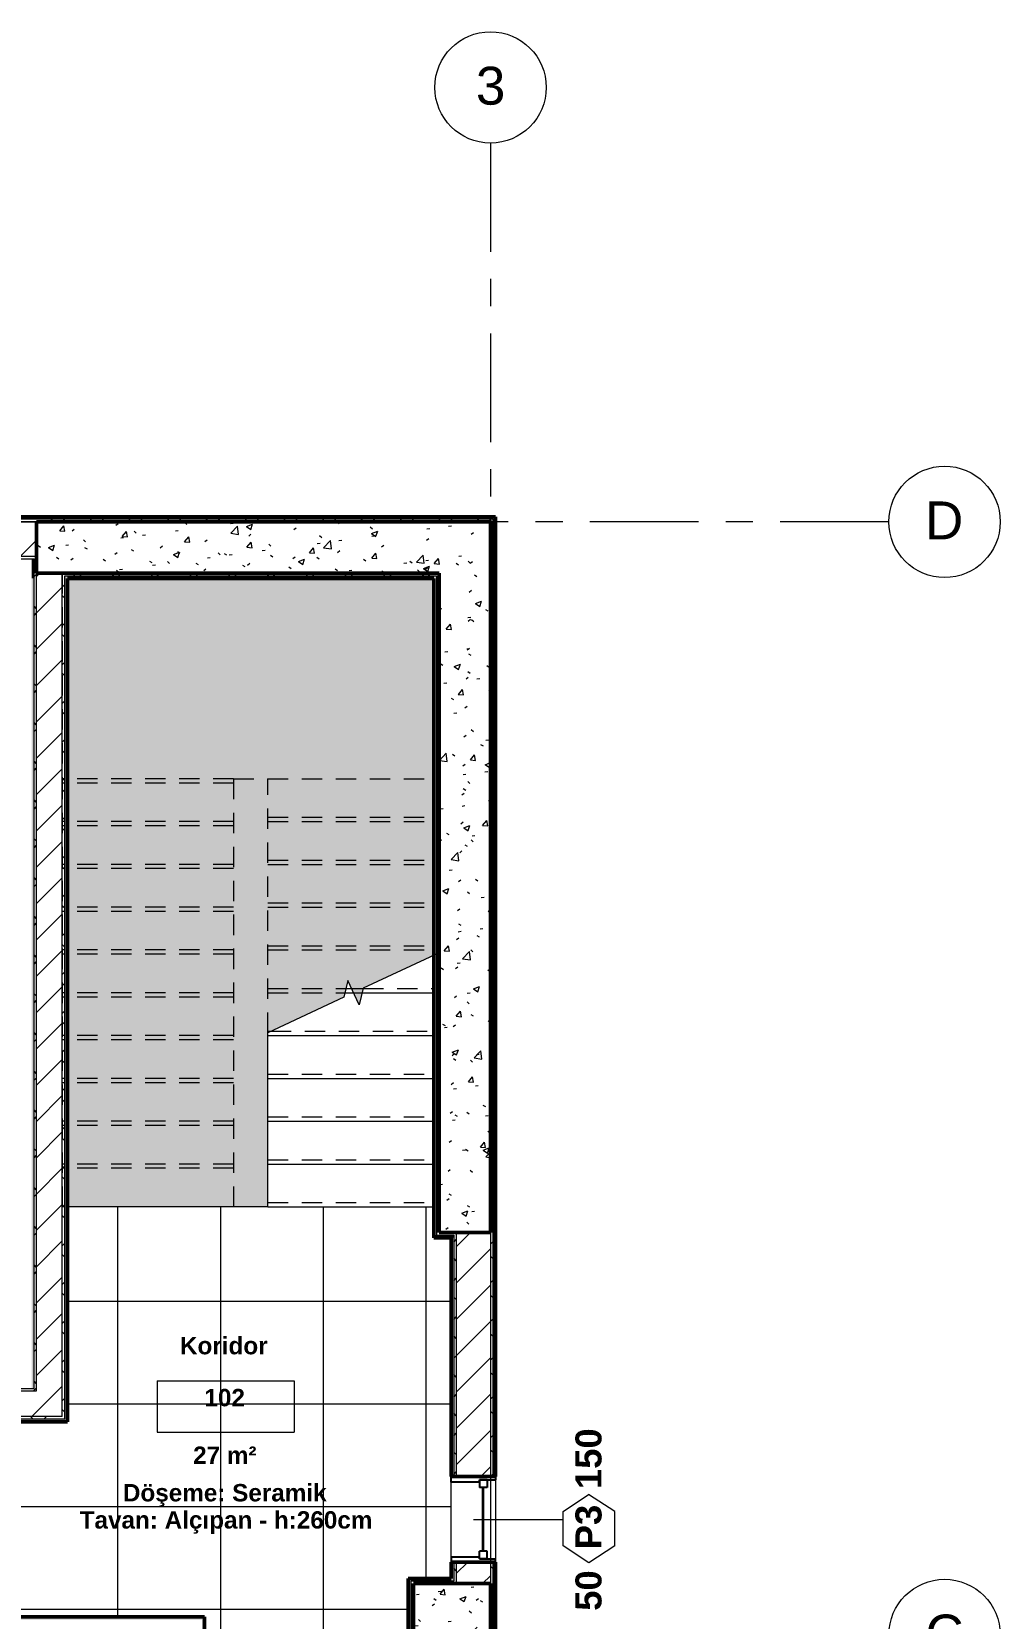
# Model space of a CAD drawing. Header units: centimetres. Extents: x -1798 to 30, y -905 to 1164.
# Drawn here: x -536 to 30, y 238 to 1164 of the extents above; entities that cross this region are included whole.
import ezdxf

# ---------------------------------------------------------------- set-up
doc = ezdxf.new("R2010")
doc.units = ezdxf.units.CM
for name, pattern in [('Grid Line', [2.2225, 1.27, -0.3175, 0.3175, -0.3175]), ('Overhead', [0.396875, 0.238125, -0.15875]), ('Overhead_2_', [0.396875, 0.238125, -0.15875])]:
    doc.linetypes.add(name, pattern=pattern)
for name, color, linetype, lineweight in [('A-AREA-IDEN', 2, 'Continuous', 9), ('A-FLOR', 192, 'Continuous', 18), ('A-FLOR-PATT', 8, 'Continuous', 18), ('A-GLAZ', 151, 'Continuous', 18), ('A-GLAZ-IDEN', 152, 'Continuous', 18), ('A-WALL', 113, 'Continuous', 18), ('A-WALL-PATT', 111, 'Continuous', 50), ('S-COLS', 52, 'Continuous', 18), ('S-GRID', 1, 'Continuous', 9), ('S-GRID-IDEN', 1, 'Continuous', 9), ('S-STRS', 31, 'Continuous', 18), ('S-STRS-MBND', 31, 'Overhead_2_', 18)]:
    doc.layers.add(name, color=color, linetype=linetype, lineweight=lineweight)
doc.styles.add('Arial', font='arial.ttf', dxfattribs={"height": 22.129491})
doc.styles.add('Arial_B', font='arialbd.ttf', dxfattribs={"height": 10.147562})
doc.styles.add('Arial_B_1', font='arialbd.ttf', dxfattribs={"height": 15.221343})
pattern_1 = [(50, (0, 0), (36.4365, -3.1877), [3.81, -41.91]), (355, (0, 0), (-7.0485, 38.2117), [3.048, -33.528]), (100.451, (3.036, -0.266), (29.3886, 35.023), [3.238, -35.618]), (46.184, (0, 10.16), (54.216, -8.4084), [5.715, -62.865]), (96.636, (4.52, 9.46), (47.4805, 49.4854), [4.857, -53.427]), (351.184, (0, 10.16), (47.481, 49.4846), [4.572, -50.292]), (21, (5.08, 7.62), (30.32265, -20.4528), [3.81, -41.91]), (326, (5.08, 7.62), (12.3607, 36.8379), [3.048, -33.528]), (71.451, (7.607, 5.916), (42.6833, 16.3839), [3.238, -35.618]), (37.5, (0, 0), (0.61807, 16.91082), [1.676, -31.445, 1.676, -32.36, -33.655]), (37.5, (0, 0), (0.61807, 16.91082), [-67.158, 1.676, -31.979]), (7.5, (0, 0), (13.36414, 20.03578), [1.676, -17.729, 1.676, -30.683, -12.827]), (7.5, (0, 0), (13.36414, 20.03578), [-51.765, 1.676, -11.151]), (327.5, (-11.328, 0), (27.11816, -1.14606), [1.676, -11.024, 1.676, -37.948, -52.578]), (327.5, (-11.328, 0), (27.11816, -1.14606), [-52.324, 1.676, -50.902]), (317.5, (-16.408, 0), (29.6258, 5.08507), [1.676, -14.834, 1.676, -24.638, -37.338]), (317.5, (-16.408, 0), (29.6258, 5.08507), [-42.824, 1.676, -35.662])]

msp = doc.modelspace()

# ---------------------------------------------------------------- hatches: boundary and pattern name
at = {"layer": 'A-FLOR-PATT', "ltscale": 50}
h = msp.add_hatch(dxfattribs=at)
h.set_pattern_fill('FP_2', color=9, style=0, pattern_type=2)
h.set_pattern_definition([(0, (0, 0), (40.64, 10.16), [1.676, -28.804, 1.676, -28.804, -162.56]), (0, (0, 0), (40.64, 10.16), [-60.96, 1.676, -59.284, 1.676, -28.804, -71.12]), (0, (0, 0), (40.64, 10.16), [-152.4, 1.676, -18.644, 1.676, -49.124]), (120, (15.24, 5.08), (-29.11882, 30.11527), [1.676, -28.804, 1.676, -28.804, -162.56]), (120, (15.24, 5.08), (-29.11882, 30.11527), [-60.96, 1.676, -59.284, 1.676, -28.804, -71.12]), (120, (15.24, 5.08), (-29.11882, 30.11527), [-152.4, 1.676, -18.644, 1.676, -49.124]), (240, (20.32, 25.4), (-11.52118, -40.27527), [1.676, -28.804, 1.676, -28.804, -162.56]), (240, (20.32, 25.4), (-11.52118, -40.27527), [-60.96, 1.676, -59.284, 1.676, -28.804, -71.12]), (240, (20.32, 25.4), (-11.52118, -40.27527), [-152.4, 1.676, -18.644, 1.676, -49.124])])
h.paths.add_polyline_path([(-312.9, -622.17), (-312.9, -577.17), (-267.9, -577.17), (-267.9, -375.17), (-1517.9, -375.17), (-1517.9, -622.17), (-940.4, -622.17), (-940.4, -577.17), (-895.4, -577.17), (-895.4, -622.17)], flags=0)
h.paths.add_polyline_path([(-443.92, 477.83), (-397.9, 477.83), (-397.9, 579.51), (-353.57, 600.19), (-351.21, 609.91), (-344.6, 595.75), (-342.24, 605.47), (-300.9, 624.75), (-300.9, 844.83), (-514.9, 844.83), (-514.9, 477.83)], flags=0)
at = {"layer": 'A-WALL-PATT', "lineweight": 18, "ltscale": 50}
h = msp.add_hatch(color=256, dxfattribs=at)
h.paths.add_polyline_path([(-535.9, 879.33), (-532.9, 879.33), (-532.9, 880.83), (-650.15, 880.83), (-650.15, 879.33), (-569.24, 879.33)], flags=0)
h.paths.add_polyline_path([(-800.15, 879.33), (-800.15, 880.83), (-887.9, 880.83), (-887.9, 879.33), (-819.89, 879.33)], flags=0)
at = {"layer": 'A-WALL-PATT', "lineweight": 5, "ltscale": 50}
for points in [[(-266.4, 879.33), (-264.9, 879.33), (-264.9, 880.83), (-532.9, 880.83), (-532.9, 879.33), (-443.92, 879.33)], [(-264.9, 462.83), (-264.9, 879.33), (-266.4, 879.33), (-266.4, 462.83)], [(-300.9, 844.83), (-300.9, 846.33), (-516.4, 846.33), (-516.4, 844.83), (-443.92, 844.83)], [(-514.9, 352.33), (-514.9, 844.83), (-516.4, 844.83), (-516.4, 352.33)], [(-300.9, 461.33), (-299.4, 461.33), (-299.4, 846.33), (-300.9, 846.33), (-300.9, 462.83)], [(-290.9, 459.83), (-289.4, 459.83), (-289.4, 461.33), (-300.9, 461.33), (-300.9, 459.83)], [(-315.9, 196.33), (-314.4, 196.33), (-314.4, 260.83), (-315.9, 260.83), (-315.9, 197.83)], [(-314.4, 259.33), (-289.4, 259.33), (-289.4, 260.83), (-314.4, 260.83)], [(-264.9, 197.83), (-264.9, 257.83), (-266.4, 257.83), (-266.4, 197.83)]]:
    msp.add_hatch(color=256, dxfattribs=at).paths.add_polyline_path(points, flags=0)
at = {"layer": 'A-WALL-PATT', "lineweight": 18, "ltscale": 50}
h = msp.add_hatch(dxfattribs=at)
h.set_pattern_fill('FP_1', color=253, style=0, pattern_type=2)
h.set_pattern_definition(pattern_1)
h.paths.add_polyline_path([(-532.9, 847.83), (-267.9, 847.83), (-267.9, 877.83), (-532.9, 877.83), (-532.9, 854.78)], flags=0)
for points in [[(-534.4, 844.83), (-534.4, 856.33), (-535.9, 856.33), (-535.9, 844.83)], [(-534.4, 371.83), (-534.4, 844.83), (-535.9, 844.83), (-535.9, 371.83)], [(-892.4, 236.83), (-436.4, 236.83), (-436.4, 238.33), (-892.4, 238.33)]]:
    msp.add_hatch(color=256, dxfattribs=at).paths.add_polyline_path(points, flags=0)
h = msp.add_hatch(dxfattribs=at)
h.set_pattern_fill('FP_1', color=253, style=0, pattern_type=2)
h.set_pattern_definition(pattern_1)
h.paths.add_polyline_path([(-297.9, 462.83), (-267.9, 462.83), (-267.9, 847.83), (-297.9, 847.83), (-297.9, 530.81)], flags=0)
at = {"layer": 'A-WALL-PATT', "lineweight": 5, "ltscale": 50}
h = msp.add_hatch(color=256, dxfattribs=at)
h.paths.add_polyline_path([(-289.4, 260.83), (-289.4, 270.33), (-290.9, 270.33), (-290.9, 260.83)], flags=0)
h.paths.add_polyline_path([(-289.4, 320.33), (-289.4, 459.83), (-290.9, 459.83), (-290.9, 320.33)], flags=0)
at = {"layer": 'A-WALL-PATT', "lineweight": 18, "ltscale": 50}
h = msp.add_hatch(color=256, dxfattribs=at)
h.paths.add_polyline_path([(-264.9, 257.83), (-264.9, 270.33), (-266.4, 270.33), (-266.4, 257.83)], flags=0)
h.paths.add_polyline_path([(-264.9, 320.33), (-264.9, 462.83), (-266.4, 462.83), (-266.4, 320.33)], flags=0)
at = {"layer": 'A-WALL-PATT', "lineweight": 5, "ltscale": 50}
h = msp.add_hatch(color=256, dxfattribs=at)
h.paths.add_polyline_path([(-516.4, 352.33), (-516.4, 353.83), (-542.9, 353.83), (-542.9, 352.33), (-535.9, 352.33)], flags=0)
h.paths.add_polyline_path([(-632.9, 352.33), (-632.9, 353.83), (-935.4, 353.83), (-935.4, 352.33), (-694.56, 352.33)], flags=0)
h.paths.add_polyline_path([(-1015.4, 352.33), (-1015.4, 353.83), (-1150.4, 353.83), (-1150.4, 352.33), (-1070.53, 352.33)], flags=0)
h.paths.add_polyline_path([(-1258.51, 352.33), (-1240.4, 352.33), (-1240.4, 353.83), (-1281.4, 353.83), (-1281.4, 352.33), (-1279.9, 352.33)], flags=0)
at = {"layer": 'A-WALL-PATT', "lineweight": 18, "ltscale": 50}
h = msp.add_hatch(color=256, dxfattribs=at)
h.paths.add_polyline_path([(-436.4, -105.17), (-434.9, -105.17), (-434.9, -77.17), (-436.4, -77.17), (-436.4, -103.67)], flags=0)
h.paths.add_polyline_path([(-436.4, 52.83), (-434.9, 52.83), (-434.9, 238.33), (-436.4, 238.33), (-436.4, 142.05)], flags=0)
at = {"layer": 'S-COLS', "ltscale": 50}
h = msp.add_hatch(dxfattribs=at)
h.set_pattern_fill('FP_1', color=256, style=0, pattern_type=2)
h.set_pattern_definition(pattern_1)
h.paths.add_polyline_path([(-312.9, 197.83), (-267.9, 197.83), (-267.9, 257.83), (-312.9, 257.83), (-312.9, 206.84)], flags=0)

# ---------------------------------------------------------------- linework, layer by layer
at = {"layer": 'A-AREA-IDEN', "ltscale": 50}
for p, q in [((-462.48, 376.21), (-462.48, 346.21)), ((-462.48, 376.21), (-382.48, 376.21)), ((-382.48, 376.21), (-382.48, 346.21)), ((-462.48, 346.21), (-382.48, 346.21))]:
    msp.add_line(p, q, dxfattribs=at)
at = {"layer": 'A-FLOR', "ltscale": 50}
msp.add_line((-397.9, 477.83), (-514.9, 477.83), dxfattribs=at)
at = {"layer": 'A-FLOR-PATT', "linetype": 'Continuous', "ltscale": 50}
for p, q in [((-485.4, 238.33), (-485.4, 477.83)), ((-425.4, -352.17), (-425.4, 477.83)), ((-365.4, -352.17), (-365.4, 477.83)), ((-305.4, 260.83), (-305.4, 477.83)), ((-514.9, 422.83), (-290.9, 422.83)), ((-514.9, 362.83), (-290.9, 362.83)), ((-1279.9, 302.83), (-290.9, 302.83)), ((-892.4, 242.83), (-315.9, 242.83))]:
    msp.add_line(p, q, dxfattribs=at)
at = {"layer": 'A-GLAZ', "lineweight": 25, "ltscale": 50}
for p, q in [((-290.9, 317.15), (-290.9, 320.33)), ((-274.35, 317.15), (-290.9, 317.15)), ((-274.35, 318.42), (-274.35, 313.98)), ((-269.9, 318.42), (-274.35, 318.42)), ((-274.35, 318.42), (-264.9, 318.42)), ((-274.35, 317.15), (-274.35, 318.42)), ((-269.9, 318.42), (-269.9, 313.98)), ((-264.9, 320.33), (-264.9, 318.42)), ((-269.9, 313.98), (-274.35, 313.98)), ((-290.9, 273.5), (-290.9, 270.33)), ((-290.9, 273.5), (-274.35, 273.5)), ((-269.9, 276.68), (-274.35, 276.68)), ((-274.35, 272.23), (-274.35, 276.68)), ((-274.35, 272.23), (-274.35, 273.5)), ((-269.9, 272.23), (-274.35, 272.23)), ((-274.35, 272.23), (-264.9, 272.23)), ((-269.9, 272.23), (-269.9, 276.68)), ((-264.9, 270.33), (-264.9, 272.23))]:
    msp.add_line(p, q, dxfattribs=at)
at = {"layer": 'A-GLAZ', "lineweight": 35, "ltscale": 50}
msp.add_line((-272.13, 276.68), (-272.13, 313.98), dxfattribs=at)
at = {"layer": 'A-GLAZ-IDEN', "ltscale": 50}
for p, q in [((-225.4, 299.9), (-210.65, 309.9)), ((-195.4, 299.9), (-210.65, 309.9)), ((-225.4, 279.9), (-225.4, 299.9)), ((-195.4, 279.9), (-195.4, 299.9)), ((-277.9, 295.33), (-225.4, 295.33)), ((-210.4, 269.9), (-225.4, 279.9)), ((-195.4, 279.9), (-210.4, 269.9))]:
    msp.add_line(p, q, dxfattribs=at)
at = {"layer": 'A-WALL', "lineweight": 50, "ltscale": 50}
for p, q in [((-264.9, 880.83), (-650.15, 880.83)), ((-264.9, 320.33), (-264.9, 880.83)), ((-532.9, 877.83), (-267.9, 877.83)), ((-532.9, 847.83), (-532.9, 877.83)), ((-267.9, 877.83), (-267.9, 462.83)), ((-297.9, 847.83), (-532.9, 847.83)), ((-514.9, 352.33), (-514.9, 844.83)), ((-514.9, 844.83), (-300.9, 844.83)), ((-300.9, 844.83), (-300.9, 459.83)), ((-297.9, 462.83), (-297.9, 847.83)), ((-300.9, 459.83), (-290.9, 459.83)), ((-267.9, 462.83), (-297.9, 462.83)), ((-290.9, 459.83), (-290.9, 320.33)), ((-542.9, 352.33), (-514.9, 352.33)), ((-290.9, 320.33), (-264.9, 320.33)), ((-264.9, 270.33), (-290.9, 270.33)), ((-290.9, 270.33), (-290.9, 260.83)), ((-264.9, 147.83), (-264.9, 270.33)), ((-315.9, 260.83), (-315.9, 194.83)), ((-290.9, 260.83), (-315.9, 260.83)), ((-312.9, 197.83), (-312.9, 257.83)), ((-312.9, 257.83), (-267.9, 257.83)), ((-267.9, 257.83), (-267.9, 197.83)), ((-434.9, 238.33), (-892.4, 238.33)), ((-434.9, 52.83), (-434.9, 238.33))]:
    msp.add_line(p, q, dxfattribs=at)
at = {"layer": 'A-WALL', "ltscale": 50}
for p, q in [((-266.4, 879.33), (-650.15, 879.33)), ((-650.15, 877.83), (-532.9, 877.83)), ((-266.4, 320.33), (-266.4, 879.33)), ((-650.15, 857.83), (-532.9, 857.83)), ((-650.15, 856.33), (-534.4, 856.33)), ((-534.4, 371.83), (-534.4, 856.33)), ((-532.9, 370.33), (-532.9, 847.83)), ((-517.9, 355.33), (-517.9, 847.83)), ((-516.4, 353.83), (-516.4, 846.33)), ((-516.4, 846.33), (-299.4, 846.33)), ((-299.4, 846.33), (-299.4, 461.33)), ((-299.4, 461.33), (-289.4, 461.33)), ((-289.4, 461.33), (-289.4, 320.33)), ((-287.9, 462.83), (-287.9, 320.33)), ((-267.9, 462.83), (-267.9, 320.33)), ((-542.9, 371.83), (-534.4, 371.83)), ((-542.9, 370.33), (-532.9, 370.33)), ((-517.9, 355.33), (-542.9, 355.33)), ((-516.4, 353.83), (-542.9, 353.83)), ((-290.9, 270.33), (-290.9, 320.33)), ((-264.9, 320.33), (-264.9, 270.33)), ((-289.4, 270.33), (-289.4, 259.33)), ((-287.9, 270.33), (-287.9, 257.83)), ((-267.9, 270.33), (-267.9, 257.83)), ((-266.4, 147.83), (-266.4, 270.33)), ((-314.4, 259.33), (-314.4, 196.33)), ((-289.4, 259.33), (-314.4, 259.33))]:
    msp.add_line(p, q, dxfattribs=at)
at = {"layer": 'A-WALL', "color": 53, "lineweight": 50, "ltscale": 50}
for p, q in [((-267.9, 877.83), (-532.9, 877.83)), ((-532.9, 877.83), (-532.9, 847.83)), ((-267.9, 847.83), (-267.9, 877.83)), ((-532.9, 847.83), (-297.9, 847.83)), ((-297.9, 847.83), (-297.9, 462.83)), ((-267.9, 462.83), (-267.9, 847.83)), ((-297.9, 462.83), (-267.9, 462.83))]:
    msp.add_line(p, q, dxfattribs=at)
at = {"layer": 'A-WALL-PATT', "linetype": 'Continuous', "lineweight": 18, "ltscale": 50}
for p, q in [((-525.07, 877.83), (-523.57, 879.33)), ((-515.79, 877.83), (-517.29, 879.33)), ((-502.44, 877.83), (-500.94, 879.33)), ((-493.16, 877.83), (-494.66, 879.33)), ((-479.82, 877.83), (-478.32, 879.33)), ((-470.54, 877.83), (-472.04, 879.33)), ((-457.19, 877.83), (-455.69, 879.33)), ((-447.91, 877.83), (-449.41, 879.33)), ((-434.56, 877.83), (-433.06, 879.33)), ((-425.28, 877.83), (-426.78, 879.33)), ((-411.93, 877.83), (-410.43, 879.33)), ((-402.65, 877.83), (-404.15, 879.33)), ((-389.31, 877.83), (-387.81, 879.33)), ((-380.03, 877.83), (-381.53, 879.33)), ((-366.68, 877.83), (-365.18, 879.33)), ((-357.4, 877.83), (-358.9, 879.33)), ((-344.05, 877.83), (-342.55, 879.33)), ((-334.77, 877.83), (-336.27, 879.33)), ((-321.42, 877.83), (-319.92, 879.33)), ((-312.14, 877.83), (-313.64, 879.33)), ((-298.8, 877.83), (-297.3, 879.33)), ((-289.52, 877.83), (-291.02, 879.33)), ((-276.17, 877.83), (-274.67, 879.33)), ((-266.89, 877.83), (-268.39, 879.33)), ((-266.4, 877.35), (-266.89, 877.83)), ((-542.24, 857.83), (-532.9, 867.17)), ((-267.9, 863.47), (-266.4, 864.97)), ((-266.4, 854.72), (-267.9, 856.22)), ((-532.9, 849.69), (-534.4, 851.19)), ((-534.4, 845.87), (-533.94, 846.33)), ((-533.94, 846.33), (-532.9, 847.37)), ((-532.9, 845.95), (-531.03, 847.83)), ((-511.32, 846.33), (-509.82, 847.83)), ((-506.92, 846.33), (-508.42, 847.83)), ((-488.69, 846.33), (-487.19, 847.83)), ((-484.29, 846.33), (-485.79, 847.83)), ((-466.06, 846.33), (-464.56, 847.83)), ((-461.66, 846.33), (-463.16, 847.83)), ((-443.43, 846.33), (-441.93, 847.83)), ((-439.04, 846.33), (-440.54, 847.83)), ((-420.81, 846.33), (-419.31, 847.83)), ((-416.41, 846.33), (-417.91, 847.83)), ((-398.18, 846.33), (-396.68, 847.83)), ((-393.78, 846.33), (-395.28, 847.83)), ((-375.55, 846.33), (-374.05, 847.83)), ((-371.15, 846.33), (-372.65, 847.83)), ((-352.92, 846.33), (-351.42, 847.83)), ((-348.53, 846.33), (-350.03, 847.83)), ((-330.3, 846.33), (-328.8, 847.83)), ((-325.9, 846.33), (-327.4, 847.83)), ((-307.67, 846.33), (-306.17, 847.83)), ((-303.27, 846.33), (-304.77, 847.83)), ((-532.9, 824.74), (-517.9, 839.74)), ((-517.9, 839.74), (-516.4, 841.24)), ((-516.4, 833.19), (-517.9, 834.69)), ((-297.9, 840.96), (-299.4, 842.46)), ((-267.9, 840.84), (-266.4, 842.34)), ((-532.9, 827.06), (-534.4, 828.56)), ((-534.4, 823.24), (-532.9, 824.74)), ((-299.4, 831.97), (-297.9, 833.47)), ((-266.4, 832.09), (-267.9, 833.59)), ((-532.9, 803.53), (-517.9, 818.53)), ((-517.9, 817.11), (-516.4, 818.61)), ((-297.9, 818.34), (-299.4, 819.84)), ((-267.9, 818.21), (-266.4, 819.71)), ((-516.4, 810.56), (-517.9, 812.06)), ((-299.4, 809.34), (-297.9, 810.84)), ((-266.4, 809.46), (-267.9, 810.96)), ((-532.9, 804.43), (-534.4, 805.93)), ((-534.4, 800.61), (-532.9, 802.11)), ((-532.9, 782.31), (-517.9, 797.31)), ((-297.9, 795.71), (-299.4, 797.21)), ((-267.9, 795.58), (-266.4, 797.08)), ((-517.9, 794.49), (-516.4, 795.99)), ((-516.4, 787.93), (-517.9, 789.43)), ((-299.4, 786.71), (-297.9, 788.21)), ((-266.4, 786.84), (-267.9, 788.34)), ((-532.9, 781.81), (-534.4, 783.31)), ((-534.4, 777.99), (-532.9, 779.49)), ((-532.9, 761.1), (-517.9, 776.1)), ((-517.9, 771.86), (-516.4, 773.36)), ((-297.9, 773.08), (-299.4, 774.58)), ((-267.9, 772.96), (-266.4, 774.46)), ((-532.9, 759.18), (-534.4, 760.68)), ((-516.4, 765.31), (-517.9, 766.81)), ((-299.4, 764.08), (-297.9, 765.58)), ((-266.4, 764.21), (-267.9, 765.71)), ((-534.4, 755.36), (-532.9, 756.86)), ((-532.9, 739.89), (-517.9, 754.89)), ((-517.9, 749.23), (-516.4, 750.73)), ((-297.9, 750.45), (-299.4, 751.95)), ((-267.9, 750.33), (-266.4, 751.83)), ((-516.4, 742.68), (-517.9, 744.18)), ((-299.4, 741.46), (-297.9, 742.96)), ((-266.4, 741.58), (-267.9, 743.08)), ((-532.9, 736.55), (-534.4, 738.05)), ((-534.4, 732.73), (-532.9, 734.23)), ((-532.9, 718.67), (-517.9, 733.67)), ((-517.9, 726.6), (-516.4, 728.1)), ((-297.9, 727.83), (-299.4, 729.33)), ((-267.9, 727.7), (-266.4, 729.2)), ((-532.9, 713.92), (-534.4, 715.42)), ((-516.4, 720.05), (-517.9, 721.55)), ((-299.4, 718.83), (-297.9, 720.33)), ((-266.4, 718.95), (-267.9, 720.45)), ((-534.4, 710.1), (-532.9, 711.6)), ((-532.9, 697.46), (-517.9, 712.46)), ((-517.9, 703.98), (-516.4, 705.48)), ((-297.9, 705.2), (-299.4, 706.7)), ((-267.9, 705.07), (-266.4, 706.57)), ((-516.4, 697.42), (-517.9, 698.92)), ((-299.4, 696.2), (-297.9, 697.7)), ((-266.4, 696.33), (-267.9, 697.83)), ((-532.9, 691.3), (-534.4, 692.8)), ((-534.4, 687.48), (-532.9, 688.98)), ((-532.9, 676.25), (-517.9, 691.25)), ((-517.9, 681.35), (-516.4, 682.85)), ((-297.9, 682.57), (-299.4, 684.07)), ((-267.9, 682.45), (-266.4, 683.95)), ((-532.9, 668.67), (-534.4, 670.17)), ((-532.9, 655.03), (-517.9, 670.03)), ((-516.4, 674.8), (-517.9, 676.3)), ((-299.4, 673.57), (-297.9, 675.07)), ((-266.4, 673.7), (-267.9, 675.2)), ((-534.4, 664.85), (-532.9, 666.35)), ((-517.9, 658.72), (-516.4, 660.22)), ((-297.9, 659.94), (-299.4, 661.44)), ((-267.9, 659.82), (-266.4, 661.32)), ((-532.9, 633.82), (-517.9, 648.82)), ((-516.4, 652.17), (-517.9, 653.67)), ((-299.4, 650.95), (-297.9, 652.45)), ((-266.4, 651.07), (-267.9, 652.57)), ((-532.9, 646.04), (-534.4, 647.54)), ((-534.4, 642.22), (-532.9, 643.72)), ((-517.9, 636.09), (-516.4, 637.59)), ((-516.4, 629.54), (-517.9, 631.04)), ((-297.9, 637.32), (-299.4, 638.82)), ((-267.9, 637.19), (-266.4, 638.69)), ((-532.9, 623.41), (-534.4, 624.91)), ((-534.4, 619.59), (-532.9, 621.09)), ((-532.9, 612.61), (-517.9, 627.61)), ((-299.4, 628.32), (-297.9, 629.82)), ((-266.4, 628.44), (-267.9, 629.94)), ((-517.9, 613.47), (-516.4, 614.97)), ((-297.9, 614.69), (-299.4, 616.19)), ((-267.9, 614.56), (-266.4, 616.06)), ((-532.9, 600.79), (-534.4, 602.29)), ((-532.9, 591.39), (-517.9, 606.39)), ((-516.4, 606.91), (-517.9, 608.41)), ((-299.4, 605.69), (-297.9, 607.19)), ((-266.4, 605.82), (-267.9, 607.32)), ((-534.4, 596.97), (-532.9, 598.47)), ((-297.9, 592.06), (-299.4, 593.56)), ((-267.9, 591.94), (-266.4, 593.44)), ((-532.9, 570.18), (-517.9, 585.18)), ((-517.9, 590.84), (-516.4, 592.34)), ((-516.4, 584.29), (-517.9, 585.79)), ((-299.4, 583.06), (-297.9, 584.56)), ((-266.4, 583.19), (-267.9, 584.69)), ((-532.9, 578.16), (-534.4, 579.66)), ((-534.4, 574.34), (-532.9, 575.84)), ((-517.9, 568.21), (-516.4, 569.71)), ((-297.9, 569.43), (-299.4, 570.93)), ((-267.9, 569.31), (-266.4, 570.81)), ((-532.9, 555.53), (-534.4, 557.03)), ((-532.9, 548.97), (-517.9, 563.97)), ((-516.4, 561.66), (-517.9, 563.16)), ((-299.4, 560.44), (-297.9, 561.94)), ((-266.4, 560.56), (-267.9, 562.06)), ((-534.4, 551.71), (-532.9, 553.21)), ((-517.9, 545.58), (-516.4, 547.08)), ((-297.9, 546.81), (-299.4, 548.31)), ((-267.9, 546.68), (-266.4, 548.18)), ((-532.9, 527.76), (-517.9, 542.76)), ((-516.4, 539.03), (-517.9, 540.53)), ((-299.4, 537.81), (-297.9, 539.31)), ((-266.4, 537.93), (-267.9, 539.43)), ((-532.9, 532.9), (-534.4, 534.4)), ((-534.4, 529.08), (-532.9, 530.58)), ((-532.9, 506.54), (-517.9, 521.54)), ((-517.9, 522.96), (-516.4, 524.46)), ((-297.9, 524.18), (-299.4, 525.68)), ((-267.9, 524.05), (-266.4, 525.55)), ((-532.9, 510.28), (-534.4, 511.78)), ((-516.4, 516.4), (-517.9, 517.9)), ((-299.4, 515.18), (-297.9, 516.68)), ((-266.4, 515.31), (-267.9, 516.81)), ((-534.4, 506.46), (-532.9, 507.96)), ((-532.9, 485.33), (-517.9, 500.33)), ((-517.9, 500.33), (-516.4, 501.83)), ((-297.9, 501.55), (-299.4, 503.05)), ((-267.9, 501.43), (-266.4, 502.93)), ((-516.4, 493.78), (-517.9, 495.28)), ((-299.4, 492.55), (-297.9, 494.05)), ((-266.4, 492.68), (-267.9, 494.18)), ((-532.9, 487.65), (-534.4, 489.15)), ((-534.4, 483.83), (-532.9, 485.33)), ((-532.9, 464.12), (-517.9, 479.12)), ((-517.9, 477.7), (-516.4, 479.2)), ((-516.4, 471.15), (-517.9, 472.65)), ((-297.9, 478.92), (-299.4, 480.42)), ((-267.9, 478.8), (-266.4, 480.3)), ((-532.9, 465.02), (-534.4, 466.52)), ((-299.4, 469.93), (-297.9, 471.43)), ((-266.4, 470.05), (-267.9, 471.55)), ((-534.4, 461.2), (-532.9, 462.7)), ((-532.9, 442.9), (-517.9, 457.9)), ((-517.9, 455.07), (-516.4, 456.57)), ((-289.4, 457.3), (-287.9, 458.8)), ((-287.9, 454.56), (-279.63, 462.83)), ((-267.9, 456.17), (-266.4, 457.67)), ((-516.4, 448.52), (-517.9, 450.02)), ((-287.9, 446.3), (-289.4, 447.8)), ((-287.9, 433.34), (-267.9, 453.34)), ((-266.4, 447.42), (-267.9, 448.92)), ((-532.9, 442.4), (-534.4, 443.9)), ((-534.4, 438.57), (-532.9, 440.07)), ((-532.9, 421.69), (-517.9, 436.69)), ((-289.4, 434.67), (-287.9, 436.17)), ((-517.9, 432.45), (-516.4, 433.95)), ((-516.4, 425.9), (-517.9, 427.4)), ((-287.9, 412.13), (-267.9, 432.13)), ((-267.9, 433.55), (-266.4, 435.05)), ((-266.4, 424.8), (-267.9, 426.3)), ((-532.9, 419.77), (-534.4, 421.27)), ((-534.4, 415.95), (-532.9, 417.45)), ((-287.9, 423.67), (-289.4, 425.17)), ((-532.9, 400.48), (-517.9, 415.48)), ((-517.9, 409.82), (-516.4, 411.32)), ((-289.4, 412.05), (-287.9, 413.55)), ((-287.9, 390.92), (-267.9, 410.92)), ((-267.9, 410.92), (-266.4, 412.42)), ((-532.9, 397.14), (-534.4, 398.64)), ((-516.4, 403.27), (-517.9, 404.77)), ((-287.9, 401.04), (-289.4, 402.54)), ((-266.4, 402.17), (-267.9, 403.67)), ((-534.4, 393.32), (-532.9, 394.82)), ((-532.9, 379.26), (-517.9, 394.26)), ((-289.4, 389.42), (-287.9, 390.92)), ((-287.9, 369.7), (-267.9, 389.7)), ((-267.9, 388.29), (-266.4, 389.79)), ((-517.9, 387.19), (-516.4, 388.69)), ((-516.4, 380.64), (-517.9, 382.14)), ((-287.9, 378.41), (-289.4, 379.91)), ((-266.4, 379.54), (-267.9, 381.04)), ((-534.77, 370.33), (-534.4, 370.69)), ((-532.9, 374.51), (-534.4, 376.01)), ((-534.4, 370.69), (-532.9, 372.19)), ((-532.9, 358.05), (-517.9, 373.05)), ((-517.9, 364.56), (-516.4, 366.06)), ((-289.4, 366.79), (-287.9, 368.29)), ((-287.9, 348.49), (-267.9, 368.49)), ((-267.9, 365.66), (-266.4, 367.16)), ((-534.85, 353.83), (-536.35, 355.33)), ((-535.63, 355.33), (-532.9, 358.05)), ((-528.64, 353.83), (-527.14, 355.33)), ((-516.4, 358.01), (-517.9, 359.51)), ((-287.9, 355.79), (-289.4, 357.29)), ((-266.4, 356.91), (-267.9, 358.41)), ((-289.4, 344.16), (-287.9, 345.66)), ((-287.9, 327.28), (-267.9, 347.28)), ((-267.9, 343.04), (-266.4, 344.54)), ((-287.9, 333.16), (-289.4, 334.66)), ((-266.4, 334.29), (-267.9, 335.79)), ((-273.64, 320.33), (-267.9, 326.06)), ((-289.4, 321.54), (-287.9, 323.04)), ((-267.9, 320.41), (-266.4, 321.91)), ((-287.9, 263.64), (-281.21, 270.33)), ((-287.9, 265.28), (-289.4, 266.78)), ((-272.5, 257.83), (-267.9, 262.43)), ((-266.4, 266.4), (-267.9, 267.9)), ((-314.4, 251.28), (-312.9, 252.78)), ((-307.86, 257.83), (-306.36, 259.33)), ((-303.08, 257.83), (-304.58, 259.33)), ((-267.9, 252.53), (-266.4, 254.03)), ((-312.9, 245.02), (-314.4, 246.52)), ((-266.4, 243.78), (-267.9, 245.28))]:
    msp.add_line(p, q, dxfattribs=at)
at = {"layer": 'S-COLS', "color": 254, "lineweight": 50, "ltscale": 50}
for p, q in [((-312.9, 257.83), (-312.9, 197.83)), ((-267.9, 257.83), (-312.9, 257.83)), ((-267.9, 197.83), (-267.9, 257.83))]:
    msp.add_line(p, q, dxfattribs=at)
at = {"layer": 'S-GRID', "linetype": 'Grid Line', "ltscale": 50}
for p, q in [((-267.9, 1099.03), (-267.9, -840.42)), ((-35.27, 877.83), (-1733.15, 877.83))]:
    msp.add_line(p, q, dxfattribs=at)
at = {"layer": 'S-GRID-IDEN', "ltscale": 50}
for centre in [(-267.9, 1131.53), (-2.77, 877.83), (-2.77, 227.83)]:
    msp.add_circle(centre, 32.5, dxfattribs=at)
at = {"layer": 'S-STRS', "color": 9, "ltscale": 50}
for p, q in [((-352.93, 602.83), (-347.9, 602.83)), ((-342.88, 602.83), (-300.9, 602.83)), ((-397.9, 577.83), (-397.9, 579.51)), ((-397.9, 552.83), (-397.9, 577.83)), ((-397.9, 577.83), (-300.9, 577.83)), ((-397.9, 527.83), (-397.9, 552.83)), ((-397.9, 552.83), (-300.9, 552.83)), ((-397.9, 502.83), (-397.9, 527.83)), ((-397.9, 527.83), (-300.9, 527.83)), ((-397.9, 477.83), (-397.9, 502.83)), ((-397.9, 502.83), (-300.9, 502.83)), ((-397.9, 477.83), (-300.9, 477.83))]:
    msp.add_line(p, q, dxfattribs=at)
at = {"layer": 'S-STRS', "color": 9, "linetype": 'Overhead', "ltscale": 50}
for p, q in [((-352.32, 605.33), (-349.07, 605.33)), ((-342.27, 605.33), (-300.9, 605.33)), ((-396.16, 580.33), (-300.9, 580.33)), ((-397.9, 555.33), (-300.9, 555.33)), ((-397.9, 530.33), (-300.9, 530.33)), ((-397.9, 505.33), (-300.9, 505.33)), ((-397.9, 480.33), (-300.9, 480.33))]:
    msp.add_line(p, q, dxfattribs=at)
at = {"layer": 'S-STRS-MBND', "color": 9, "linetype": 'Overhead', "ltscale": 50}
for p, q in [((-517.9, 847.83), (-517.9, 727.83)), ((-297.9, 847.83), (-517.9, 847.83)), ((-297.9, 727.83), (-297.9, 847.83)), ((-417.9, 727.83), (-517.9, 727.83)), ((-517.9, 727.83), (-517.9, 477.83)), ((-417.9, 725.33), (-517.9, 725.33)), ((-417.9, 727.83), (-397.9, 727.83)), ((-417.9, 727.83), (-417.9, 477.83)), ((-397.9, 727.83), (-297.9, 727.83)), ((-397.9, 579.51), (-397.9, 727.83)), ((-297.9, 626.14), (-297.9, 727.83)), ((-397.9, 705.33), (-297.9, 705.33)), ((-417.9, 702.83), (-517.9, 702.83)), ((-417.9, 700.33), (-517.9, 700.33)), ((-397.9, 702.83), (-297.9, 702.83)), ((-417.9, 677.83), (-517.9, 677.83)), ((-397.9, 680.33), (-297.9, 680.33)), ((-397.9, 677.83), (-297.9, 677.83)), ((-417.9, 675.33), (-517.9, 675.33)), ((-417.9, 652.83), (-517.9, 652.83)), ((-417.9, 650.33), (-517.9, 650.33)), ((-397.9, 655.33), (-297.9, 655.33)), ((-397.9, 652.83), (-297.9, 652.83)), ((-397.9, 630.33), (-297.9, 630.33)), ((-417.9, 627.83), (-517.9, 627.83)), ((-417.9, 625.33), (-517.9, 625.33)), ((-397.9, 627.83), (-297.9, 627.83)), ((-417.9, 602.83), (-517.9, 602.83)), ((-397.9, 605.33), (-352.32, 605.33)), ((-397.9, 602.83), (-352.93, 602.83)), ((-349.07, 605.33), (-342.27, 605.33)), ((-347.9, 602.83), (-342.88, 602.83)), ((-417.9, 600.33), (-517.9, 600.33)), ((-417.9, 577.83), (-517.9, 577.83)), ((-417.9, 575.33), (-517.9, 575.33)), ((-397.9, 580.33), (-396.16, 580.33)), ((-417.9, 552.83), (-517.9, 552.83)), ((-417.9, 550.33), (-517.9, 550.33)), ((-417.9, 527.83), (-517.9, 527.83)), ((-417.9, 525.33), (-517.9, 525.33)), ((-417.9, 502.83), (-517.9, 502.83)), ((-417.9, 500.33), (-517.9, 500.33)), ((-417.9, 477.83), (-517.9, 477.83))]:
    msp.add_line(p, q, dxfattribs=at)
at = {"layer": 'S-STRS-MBND', "color": 9, "linetype": 'Continuous', "ltscale": 50}
for p, q in [((-297.9, 626.14), (-342.24, 605.47)), ((-351.21, 609.91), (-353.57, 600.19)), ((-344.6, 595.75), (-351.21, 609.91)), ((-342.24, 605.47), (-344.6, 595.75)), ((-353.57, 600.19), (-397.9, 579.51))]:
    msp.add_line(p, q, dxfattribs=at)

# ---------------------------------------------------------------- texts
at = {"layer": 'A-AREA-IDEN', "ltscale": 50, "style": 'Arial_B'}
for s, height, p in [('Koridor', 10.148, (-449.22, 391.72)), ('102', 10.148, (-434.94, 361.37)), ('27 m²', 10.148, (-441.53, 327.71)), ('Döşeme: Seramik', 10.1476, (-482.55, 305.83)), ('Tavan: Alçıpan - h:260cm', 10.1476, (-507.78, 289.95))]:
    msp.add_text(s, height=height, dxfattribs=at).set_placement(p)
at = {"layer": 'A-GLAZ-IDEN', "ltscale": 50, "style": 'Arial_B_1'}
for s, p in [('150', (-203.1, 313.03)), ('P3', (-203.1, 277.86)), ('50', (-203.1, 241.94))]:
    msp.add_text(s, height=15.221, rotation=90, dxfattribs=at).set_placement(p)
at = {"layer": 'S-GRID-IDEN', "ltscale": 50, "style": 'Arial'}
for s, p in [('3', (-276.44, 1121.45)), ('D', (-14.17, 867.61)), ('C', (-13.96, 217.61))]:
    msp.add_text(s, height=22.13, dxfattribs=at).set_placement(p)

doc.saveas('drawing.dxf')
